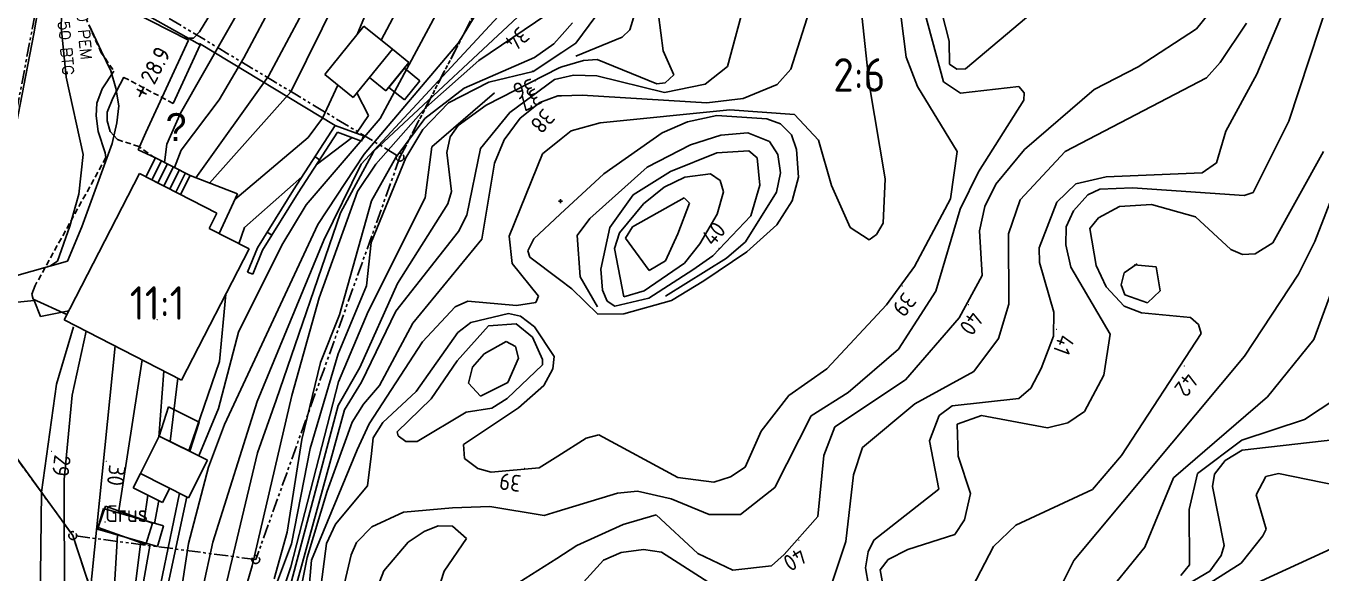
# Model space of a CAD drawing. Header units: metres. Extents: x 139929 to 143267, y 6401995 to 6404511.
# Drawn here: x 140602.6 to 140718.6, y 6402174.7 to 6402223.7 of the extents above; entities that cross this region are included whole.
import ezdxf
from ezdxf.enums import TextEntityAlignment as Align

# ---------------------------------------------------------------- set-up
doc = ezdxf.new("R2010")
doc.units = ezdxf.units.M
for name, pattern in [('DASHED', [0.75, 0.5, -0.25]), ('DGN Style 3', [2.464518, 1.76037, -0.704148]), ('PHANTOM', [2.5, 1.25, -0.25, 0.25, -0.25, 0.25, -0.25])]:
    doc.linetypes.add(name, pattern=pattern)
doc.layers.add('FAS_TRAKT_GRÄNS', color=96, linetype='Continuous', lineweight=35)
doc.layers.add('LM_GRÄNSPUNKT_TEXT_NY', color=94, linetype='Continuous', lineweight=25)
for name, color, linetype in [('M-BEF-BYGGNAD', 3, 'Continuous'), ('M-BEF-HÄCK', 7, 'Continuous'), ('M-BEF-MUR', 4, 'Continuous'), ('M-BEF-NIVÅ', 4, 'Continuous'), ('M-BEF-NIVÅKURVA-PRIMÄR-0.5M', 12, 'Continuous'), ('M-BEF-NIVÅKURVA-PRIMÄR-1.0M', 12, 'Continuous'), ('M-BEF-SPECIALOMRÅDE', 7, 'Continuous'), ('M-BEF-TELE-TEXT', 1, 'Continuous'), ('M-BEF-TRAPPA', 4, 'Continuous'), ('M-BEF-VA-TEXT', 1, 'Continuous'), ('M-BEF-VÄGKANT', 1, 'DASHED'), ('M-BEF-VÄGKANTSTÖD', 1, 'Continuous'), ('M-FASTIGHETSBETECKNING', 3, 'Continuous'), ('M-GR-FASTIGHETSGRÄNS', 3, 'PHANTOM'), ('M-GR-TRAKTGRÄNS', 7, 'PHANTOM'), ('M-KRYSS-1000', 1, 'Continuous')]:
    doc.layers.add(name, color=color, linetype=linetype)
doc.styles.add('ISO', font='iso.shx', dxfattribs={"height": 2.5})
doc.styles.add('ITALICC', font='italicc', dxfattribs={"oblique": 10})
doc.styles.add('ROMANS', font='romans')
doc.styles.add('Style-font35', font='font35.shx')

# ---------------------------------------------------------------- blocks, each defined once
blk = doc.blocks.new('osynlig cirkel')
blk.add_circle((0, 0), 0.005)
blk = doc.blocks.new('OSYNLIG')
blk.add_blockref('osynlig cirkel', (0, 0))
blk = doc.blocks.new('PRI_NIVÅ_HÖJDPUNKT_ISM')
at = {"color": 7}
for p, q in [((-0.25, 0), (0.25, 0)), ((0, 0.25), (0, -0.25))]:
    blk.add_line(p, q, dxfattribs=at)
blk = doc.blocks.new('LIGGARPUNKT')
blk.add_circle((0, 0), 0.35)
at = {"layer": 'LM_GRÄNSPUNKT_TEXT_NY', "style": 'ITALICC', "oblique": 10}
blk.add_attdef('PUNKTBETECKNING', (0.5, -0.35), '', height=0.7, dxfattribs=at)
blk = doc.blocks.new('SPWDEF')
at = {"color": 0, "linetype": 'Continuous'}
for p, q in [((-1, 0), (1, 0)), ((0, -1), (0, 1))]:
    blk.add_line(p, q, dxfattribs=at)
blk.add_circle((0, 0), 0.2)
blk = doc.blocks.new('PLUS')
for p, q in [((-0.18, 0), (0, 0)), ((0, 0), (0, 0.18)), ((0, -0.18), (0, 0)), ((0, 0), (0.18, 0))]:
    blk.add_line(p, q)
blk = doc.blocks.new('PRI_NIVÅ_HÖJDPKT')
at = {"color": 0, "linetype": 'Continuous', "lineweight": -3}
blk.add_circle((183, 184), 0.0005, dxfattribs=at)

msp = doc.modelspace()

# ---------------------------------------------------------------- linework, layer by layer
at = {"layer": 'FAS_TRAKT_GRÄNS', "color": 1, "linetype": 'Continuous', "lineweight": -3}
for p, q in [((140597.041, 6402191.517), (140606.794, 6402178.067)), ((140606.794, 6402178.067), (140613.658, 6402157.334))]:
    msp.add_line(p, q, dxfattribs=at)
at = {"layer": 'M-BEF-BYGGNAD'}
for p, q in [((140632.86, 6402223.711), (140629.356, 6402219.382)), ((140632.86, 6402223.711), (140629.356, 6402219.382)), ((140635.411, 6402221.647), (140632.86, 6402223.711)), ((140635.411, 6402221.647), (140632.86, 6402223.711)), ((140631.906, 6402217.318), (140635.411, 6402221.647)), ((140631.906, 6402217.318), (140635.411, 6402221.647)), ((140636.894, 6402220.446), (140635.411, 6402221.647)), ((140636.894, 6402220.446), (140635.411, 6402221.647)), ((140634.841, 6402217.912), (140636.894, 6402220.446)), ((140634.841, 6402217.912), (140636.894, 6402220.446)), ((140629.356, 6402219.382), (140631.906, 6402217.318)), ((140629.356, 6402219.382), (140631.906, 6402217.318)), ((140633.36, 6402219.113), (140634.841, 6402217.912)), ((140633.36, 6402219.113), (140634.841, 6402217.912)), ((140636.488, 6402219.946), (140635.092, 6402218.221)), ((140637.885, 6402218.815), (140636.488, 6402219.946)), ((140635.092, 6402218.221), (140636.488, 6402217.09)), ((140636.488, 6402217.09), (140637.885, 6402218.815)), ((140606.028, 6402197.395), (140612.774, 6402210.508)), ((140606.028, 6402197.395), (140612.774, 6402210.508)), ((140612.774, 6402210.508), (140619.702, 6402206.945)), ((140612.774, 6402210.508), (140619.702, 6402206.945)), ((140619.702, 6402206.945), (140619, 6402205.582)), ((140619.702, 6402206.945), (140619, 6402205.582)), ((140619, 6402205.582), (140622.579, 6402203.743)), ((140619, 6402205.582), (140622.579, 6402203.743)), ((140622.579, 6402203.743), (140616.535, 6402191.992)), ((140622.579, 6402203.743), (140616.535, 6402191.992)), ((140616.535, 6402191.992), (140606.028, 6402197.395)), ((140616.535, 6402191.992), (140606.028, 6402197.395)), ((140614.536, 6402186.981), (140615.369, 6402189.593)), ((140615.369, 6402189.593), (140618.095, 6402188.225)), ((140618.095, 6402188.225), (140617.262, 6402185.613)), ((140614.536, 6402186.981), (140612.847, 6402183.62)), ((140614.536, 6402186.981), (140612.847, 6402183.62)), ((140618.846, 6402184.818), (140614.536, 6402186.981)), ((140617.262, 6402185.613), (140614.536, 6402186.981)), ((140618.846, 6402184.818), (140614.536, 6402186.981)), ((140617.158, 6402181.457), (140618.846, 6402184.818)), ((140617.158, 6402181.457), (140618.846, 6402184.818)), ((140612.847, 6402183.62), (140612.211, 6402182.352)), ((140612.847, 6402183.62), (140612.211, 6402182.352)), ((140612.847, 6402183.62), (140617.158, 6402181.457)), ((140612.847, 6402183.62), (140617.158, 6402181.457)), ((140612.211, 6402182.352), (140614.838, 6402181.034)), ((140612.211, 6402182.352), (140614.838, 6402181.034)), ((140614.838, 6402181.034), (140615.474, 6402182.302)), ((140614.838, 6402181.034), (140615.474, 6402182.302)), ((140609.009, 6402178.64), (140609.538, 6402180.478)), ((140609.538, 6402180.478), (140614.915, 6402178.93)), ((140614.386, 6402177.093), (140609.009, 6402178.64)), ((140614.915, 6402178.93), (140614.386, 6402177.093))]:
    msp.add_line(p, q, dxfattribs=at)
at = {"layer": 'M-BEF-HÄCK', "lineweight": -3}
for p, q in [((140603.29, 6402223.001), (140604.491, 6402229.795)), ((140611.365, 6402225.837), (140618.198, 6402222.018)), ((140601.542, 6402213.921), (140603.29, 6402223.001)), ((140618.198, 6402222.018), (140615.787, 6402216.779))]:
    msp.add_line(p, q, dxfattribs=at)
at = {"layer": 'M-BEF-MUR', "lineweight": -3}
for p, q in [((140630.302, 6402214.801), (140618.141, 6402222.145)), ((140626.546, 6402209.048), (140630.302, 6402214.801)), ((140630.302, 6402214.801), (140632.828, 6402213.873)), ((140630.503, 6402214.195), (140626.968, 6402208.779)), ((140632.655, 6402213.404), (140630.503, 6402214.195)), ((140632.828, 6402213.873), (140632.655, 6402213.404)), ((140628.48, 6402212.012), (140628.899, 6402211.739)), ((140621.548, 6402208.688), (140617.318, 6402210.335)), ((140619.908, 6402205.116), (140621.548, 6402208.688)), ((140623.332, 6402203.855), (140626.546, 6402209.048)), ((140626.968, 6402208.779), (140623.779, 6402203.627)), ((140624.198, 6402205.255), (140624.624, 6402204.992)), ((140622.441, 6402201.677), (140623.332, 6402203.855)), ((140623.779, 6402203.627), (140622.904, 6402201.487)), ((140622.904, 6402201.487), (140622.441, 6402201.677))]:
    msp.add_line(p, q, dxfattribs=at)
at = {"layer": 'M-BEF-MUR'}
for p, q in [((140630.302, 6402214.801), (140618.141, 6402222.145)), ((140626.546, 6402209.048), (140630.302, 6402214.801)), ((140630.302, 6402214.801), (140632.828, 6402213.873)), ((140630.503, 6402214.195), (140626.968, 6402208.779)), ((140632.655, 6402213.404), (140630.503, 6402214.195)), ((140632.828, 6402213.873), (140632.655, 6402213.404)), ((140628.48, 6402212.012), (140628.899, 6402211.739)), ((140621.548, 6402208.688), (140617.318, 6402210.335)), ((140619.908, 6402205.116), (140621.548, 6402208.688)), ((140623.332, 6402203.855), (140626.546, 6402209.048)), ((140626.968, 6402208.779), (140623.779, 6402203.627)), ((140624.198, 6402205.255), (140624.624, 6402204.992)), ((140622.441, 6402201.677), (140623.332, 6402203.855)), ((140623.779, 6402203.627), (140622.904, 6402201.487)), ((140622.904, 6402201.487), (140622.441, 6402201.677))]:
    msp.add_line(p, q, dxfattribs=at)
at = {"layer": 'M-BEF-NIVÅKURVA-PRIMÄR-0.5M', "linetype": 'Continuous', "lineweight": -3}
for p, q in [((140640.794, 6402243.669, 31.5), (140632.257, 6402222.966, 31.5)), ((140676.157, 6402236.518, 38.5), (140678.109, 6402218.529, 38.5)), ((140680.59, 6402234.238, 39.5), (140684.778, 6402218.701, 39.5)), ((140722.208, 6402235.049, 41.5), (140715.707, 6402215.176, 41.5)), ((140605.928, 6402229.665, 28.5), (140605.764, 6402223.644, 28.5)), ((140642.27, 6402230.242, 32.5), (140634.318, 6402215.415, 32.5)), ((140622.731, 6402226.958, 29.5), (140616.446, 6402215.911, 29.5)), ((140628.009, 6402226.192, 30.5), (140624.332, 6402219.217, 30.5)), ((140657.462, 6402225.908, 36.5), (140656.665, 6402223.378, 36.5)), ((140667.061, 6402226.197, 37.5), (140665.419, 6402220.097, 37.5)), ((140646.062, 6402225.814, 33.5), (140632.625, 6402211.335, 33.5)), ((140649.244, 6402224.756, 34.5), (140643.145, 6402220.611, 34.5)), ((140605.764, 6402223.644, 28.5), (140606.213, 6402219.131, 28.5)), ((140651.556, 6402223.996, 35.5), (140650.618, 6402222.947, 35.5)), ((140711.909, 6402223.956, 40.5), (140709.535, 6402220.46, 40.5)), ((140650.618, 6402222.947, 35.5), (140649.866, 6402222.105, 35.5)), ((140655.978, 6402222.716, 36.5), (140651.834, 6402221.01, 36.5)), ((140656.665, 6402223.378, 36.5), (140655.978, 6402222.716, 36.5)), ((140649.866, 6402222.105, 35.5), (140648.148, 6402220.883, 35.5)), ((140643.145, 6402220.611, 34.5), (140638.403, 6402216.421, 34.5)), ((140648.148, 6402220.883, 35.5), (140641.828, 6402218.16, 35.5)), ((140709.535, 6402220.46, 40.5), (140708.333, 6402219.063, 40.5)), ((140606.213, 6402219.131, 28.5), (140607.725, 6402212.215, 28.5)), ((140624.332, 6402219.217, 30.5), (140617.823, 6402210.128, 30.5)), ((140650.578, 6402219.059, 37.5), (140649.946, 6402218.91, 37.5)), ((140651.635, 6402219.307, 37.5), (140650.578, 6402219.059, 37.5)), ((140653.716, 6402219.245, 37.5), (140651.635, 6402219.307, 37.5)), ((140659.786, 6402217.762, 37.5), (140653.716, 6402219.245, 37.5)), ((140665.419, 6402220.097, 37.5), (140663.438, 6402218.491, 37.5)), ((140708.333, 6402219.063, 40.5), (140695.672, 6402212.463, 40.5)), ((140630.537, 6402218.426, 31.5), (140629.149, 6402215.465, 31.5)), ((140641.828, 6402218.16, 35.5), (140638.331, 6402215.424, 35.5)), ((140649.946, 6402218.91, 37.5), (140645.938, 6402215.976, 37.5)), ((140663.438, 6402218.491, 37.5), (140659.786, 6402217.762, 37.5)), ((140678.109, 6402218.529, 38.5), (140679.531, 6402210.015, 38.5)), ((140684.778, 6402218.701, 39.5), (140686.279, 6402217.704, 39.5)), ((140686.279, 6402217.704, 39.5), (140691.506, 6402218.301, 39.5)), ((140691.506, 6402218.301, 39.5), (140691.985, 6402217.744, 39.5)), ((140644.555, 6402217.738, 36.5), (140638.931, 6402212.892, 36.5)), ((140691.966, 6402217.078, 39.5), (140687.905, 6402210.661, 39.5)), ((140691.985, 6402217.744, 39.5), (140691.966, 6402217.078, 39.5)), ((140616.446, 6402215.911, 29.5), (140615.216, 6402213.119, 29.5)), ((140638.403, 6402216.421, 34.5), (140633.923, 6402211.329, 34.5)), ((140645.938, 6402215.976, 37.5), (140643.319, 6402212.747, 37.5)), ((140665.644, 6402216.201, 38.5), (140654.015, 6402215.045, 38.5)), ((140671.437, 6402215.79, 38.5), (140665.644, 6402216.201, 38.5)), ((140673.567, 6402213.479, 38.5), (140671.437, 6402215.79, 38.5)), ((140634.318, 6402215.415, 32.5), (140627.684, 6402207.708, 32.5)), ((140629.149, 6402215.465, 31.5), (140627.865, 6402213.713, 31.5)), ((140638.331, 6402215.424, 35.5), (140635.721, 6402211.935, 35.5)), ((140651.421, 6402214.329, 38.5), (140650.522, 6402213.604, 38.5)), ((140654.015, 6402215.045, 38.5), (140651.421, 6402214.329, 38.5)), ((140715.707, 6402215.176, 41.5), (140712.505, 6402208.81, 41.5)), ((140627.865, 6402213.713, 31.5), (140621.317, 6402208.186, 31.5)), ((140650.522, 6402213.604, 38.5), (140648.859, 6402212.263, 38.5)), ((140664.831, 6402213.938, 39.5), (140662.119, 6402213.081, 39.5)), ((140667.238, 6402214.148, 39.5), (140664.831, 6402213.938, 39.5)), ((140669.193, 6402213.355, 39.5), (140667.238, 6402214.148, 39.5)), ((140669.937, 6402212.2, 39.5), (140669.193, 6402213.355, 39.5)), ((140674.748, 6402209.414, 38.5), (140673.567, 6402213.479, 38.5)), ((140607.725, 6402212.215, 28.5), (140607.348, 6402208.657, 28.5)), ((140615.216, 6402213.119, 29.5), (140615.004, 6402211.501, 29.5)), ((140638.931, 6402212.892, 36.5), (140638.361, 6402208.314, 36.5)), ((140643.319, 6402212.747, 37.5), (140642.082, 6402206.772, 37.5)), ((140648.859, 6402212.263, 38.5), (140645.872, 6402204.889, 38.5)), ((140662.119, 6402213.081, 39.5), (140658.217, 6402211.071, 39.5)), ((140670.164, 6402210.565, 39.5), (140669.937, 6402212.2, 39.5)), ((140695.672, 6402212.463, 40.5), (140691.646, 6402208.149, 40.5)), ((140720.971, 6402212.033, 42.5), (140718.007, 6402204.396, 42.5)), ((140632.625, 6402211.335, 33.5), (140629.26, 6402204.536, 33.5)), ((140633.923, 6402211.329, 34.5), (140632.283, 6402208.885, 34.5)), ((140635.721, 6402211.935, 35.5), (140633.549, 6402208.052, 35.5)), ((140658.217, 6402211.071, 39.5), (140653.1, 6402206.485, 39.5)), ((140661.596, 6402210.174, 40.5), (140659.765, 6402209.288, 40.5)), ((140663.9, 6402210.479, 40.5), (140661.596, 6402210.174, 40.5)), ((140664.775, 6402209.878, 40.5), (140663.9, 6402210.479, 40.5)), ((140665.066, 6402208.858, 40.5), (140664.775, 6402209.878, 40.5)), ((140669.812, 6402208.816, 39.5), (140670.164, 6402210.565, 39.5)), ((140679.531, 6402210.015, 38.5), (140679.35, 6402206.061, 38.5)), ((140687.905, 6402210.661, 39.5), (140686.257, 6402207.307, 39.5)), ((140607.348, 6402208.657, 28.5), (140606.54, 6402205.787, 28.5)), ((140632.283, 6402208.885, 34.5), (140628.867, 6402199.372, 34.5)), ((140659.765, 6402209.288, 40.5), (140657.899, 6402207.77, 40.5)), ((140664.511, 6402206.855, 40.5), (140665.066, 6402208.858, 40.5)), ((140667.041, 6402204.394, 39.5), (140669.812, 6402208.816, 39.5)), ((140676.419, 6402205.667, 38.5), (140674.748, 6402209.414, 38.5)), ((140697.686, 6402208.598, 41.5), (140696.408, 6402207.152, 41.5)), ((140698.77, 6402209.1, 41.5), (140697.686, 6402208.598, 41.5)), ((140701.697, 6402209.222, 41.5), (140698.77, 6402209.1, 41.5)), ((140711.679, 6402208.528, 41.5), (140701.697, 6402209.222, 41.5)), ((140712.505, 6402208.81, 41.5), (140711.679, 6402208.528, 41.5)), ((140627.684, 6402207.708, 32.5), (140625.517, 6402204.085, 32.5)), ((140633.549, 6402208.052, 35.5), (140630.689, 6402197.83, 35.5)), ((140638.361, 6402208.314, 36.5), (140633.242, 6402198.141, 36.5)), ((140657.899, 6402207.77, 40.5), (140655.748, 6402205.201, 40.5)), ((140691.646, 6402208.149, 40.5), (140690.591, 6402205.11, 40.5)), ((140642.082, 6402206.772, 37.5), (140641.323, 6402205.301, 37.5)), ((140653.1, 6402206.485, 39.5), (140651.958, 6402204.935, 39.5)), ((140662.933, 6402204.191, 40.5), (140664.511, 6402206.855, 40.5)), ((140686.257, 6402207.307, 39.5), (140684.094, 6402199.961, 39.5)), ((140696.408, 6402207.152, 41.5), (140695.764, 6402205.728, 41.5)), ((140606.54, 6402205.787, 28.5), (140605.412, 6402202.65, 28.5)), ((140641.323, 6402205.301, 37.5), (140635.72, 6402198.177, 37.5)), ((140655.748, 6402205.201, 40.5), (140655.308, 6402203.785, 40.5)), ((140678.112, 6402204.572, 38.5), (140676.419, 6402205.667, 38.5)), ((140679.35, 6402206.061, 38.5), (140678.759, 6402205.024, 38.5)), ((140690.591, 6402205.11, 40.5), (140690.619, 6402198.783, 40.5)), ((140695.764, 6402205.728, 41.5), (140695.724, 6402204.108, 41.5)), ((140625.517, 6402204.085, 32.5), (140621.647, 6402196.289, 32.5)), ((140629.26, 6402204.536, 33.5), (140623.304, 6402190.076, 33.5)), ((140645.872, 6402204.889, 38.5), (140646.136, 6402202.453, 38.5)), ((140651.958, 6402204.935, 39.5), (140652.238, 6402201.232, 39.5)), ((140661.586, 6402202.458, 40.5), (140662.933, 6402204.191, 40.5)), ((140665.322, 6402202.907, 39.5), (140667.041, 6402204.394, 39.5)), ((140678.759, 6402205.024, 38.5), (140678.112, 6402204.572, 38.5)), ((140695.724, 6402204.108, 41.5), (140696.176, 6402202.107, 41.5)), ((140718.007, 6402204.396, 42.5), (140716.545, 6402201.488, 42.5)), ((140655.308, 6402203.785, 40.5), (140656.141, 6402199.453, 40.5)), ((140659.865, 6402199.506, 39.5), (140665.322, 6402202.907, 39.5)), ((140605.412, 6402202.65, 28.5), (140604.745, 6402202.207, 28.5)), ((140646.136, 6402202.453, 38.5), (140648.49, 6402199.525, 38.5)), ((140657.958, 6402199.989, 40.5), (140661.586, 6402202.458, 40.5)), ((140696.176, 6402202.107, 41.5), (140699.698, 6402196.095, 41.5)), ((140700.95, 6402201.591, 42.5), (140700.666, 6402200.536, 42.5)), ((140702.099, 6402202.404, 42.5), (140700.95, 6402201.591, 42.5)), ((140703.82, 6402202.127, 42.5), (140701.845, 6402202.329, 42.5)), ((140704.169, 6402199.979, 42.5), (140703.82, 6402202.127, 42.5)), ((140652.238, 6402201.232, 39.5), (140653.793, 6402198.558, 39.5)), ((140700.666, 6402200.536, 42.5), (140701.016, 6402199.645, 42.5)), ((140716.545, 6402201.488, 42.5), (140711.737, 6402194.135, 42.5)), ((140628.867, 6402199.372, 34.5), (140626.395, 6402190.601, 34.5)), ((140648.49, 6402199.525, 38.5), (140648.269, 6402198.959, 38.5)), ((140656.141, 6402199.453, 40.5), (140657.958, 6402199.989, 40.5)), ((140684.094, 6402199.961, 39.5), (140680.747, 6402194.77, 39.5)), ((140701.016, 6402199.645, 42.5), (140703.049, 6402198.914, 42.5)), ((140703.049, 6402198.914, 42.5), (140704.169, 6402199.979, 42.5)), ((140633.242, 6402198.141, 36.5), (140630.593, 6402191.846, 36.5)), ((140635.72, 6402198.177, 37.5), (140632.656, 6402191.801, 37.5)), ((140641.025, 6402198.548, 38.5), (140638.12, 6402195.42, 38.5)), ((140642.173, 6402199.051, 38.5), (140641.025, 6402198.548, 38.5)), ((140646.533, 6402198.676, 38.5), (140642.173, 6402199.051, 38.5)), ((140648.269, 6402198.959, 38.5), (140646.533, 6402198.676, 38.5)), ((140690.619, 6402198.783, 40.5), (140689.696, 6402195.729, 40.5)), ((140630.689, 6402197.83, 35.5), (140628.986, 6402193.56, 35.5)), ((140646.5, 6402197.044, 39.5), (140644.035, 6402196.852, 39.5)), ((140647.952, 6402195.853, 39.5), (140646.5, 6402197.044, 39.5)), ((140607.987, 6402196.388, 29.5), (140606.737, 6402190.633, 29.5)), ((140621.647, 6402196.289, 32.5), (140619.829, 6402189.453, 32.5)), ((140644.035, 6402196.852, 39.5), (140641.203, 6402193.723, 39.5)), ((140648.854, 6402193.836, 39.5), (140647.952, 6402195.853, 39.5)), ((140699.698, 6402196.095, 41.5), (140699.138, 6402192.448, 41.5)), ((140638.12, 6402195.42, 38.5), (140633.325, 6402188.077, 38.5)), ((140680.747, 6402194.77, 39.5), (140676.22, 6402190.877, 39.5)), ((140689.696, 6402195.729, 40.5), (140687.497, 6402192.777, 40.5)), ((140613.005, 6402193.807, 30.5), (140610.885, 6402180.09, 30.5)), ((140628.986, 6402193.56, 35.5), (140627.304, 6402186.686, 35.5)), ((140641.203, 6402193.723, 39.5), (140638.89, 6402190.321, 39.5)), ((140648.852, 6402193.347, 39.5), (140648.854, 6402193.836, 39.5)), ((140711.737, 6402194.135, 42.5), (140696.427, 6402175.831, 42.5)), ((140645.679, 6402190.353, 39.5), (140648.852, 6402193.347, 39.5)), ((140687.497, 6402192.777, 40.5), (140682.215, 6402189.877, 40.5)), ((140699.138, 6402192.448, 41.5), (140697.38, 6402189.188, 41.5)), ((140616.195, 6402192.166, 31.5), (140615.515, 6402186.49, 31.5)), ((140630.593, 6402191.846, 36.5), (140626.323, 6402175.255, 36.5)), ((140632.656, 6402191.801, 37.5), (140631.12, 6402189.33, 37.5)), ((140606.737, 6402190.633, 29.5), (140606.024, 6402183.101, 29.5)), ((140623.304, 6402190.076, 33.5), (140619.348, 6402177.487, 33.5)), ((140626.395, 6402190.601, 34.5), (140622.85, 6402175.361, 34.5)), ((140638.89, 6402190.321, 39.5), (140635.836, 6402187.367, 39.5)), ((140644.317, 6402189.481, 39.5), (140645.679, 6402190.353, 39.5)), ((140676.22, 6402190.877, 39.5), (140672.928, 6402188.8, 39.5)), ((140719.911, 6402190.33, 43.5), (140717.089, 6402188.45, 43.5)), ((140619.829, 6402189.453, 32.5), (140618.069, 6402185.208, 32.5)), ((140631.12, 6402189.33, 37.5), (140624.905, 6402166.658, 37.5)), ((140637.644, 6402186.486, 39.5), (140642.015, 6402189.118, 39.5)), ((140642.015, 6402189.118, 39.5), (140644.317, 6402189.481, 39.5)), ((140672.928, 6402188.8, 39.5), (140669.662, 6402182.366, 39.5)), ((140682.215, 6402189.877, 40.5), (140677.525, 6402185.967, 40.5)), ((140688.185, 6402188.826, 41.5), (140685.983, 6402188.056, 41.5)), ((140694.068, 6402187.721, 41.5), (140688.185, 6402188.826, 41.5)), ((140697.38, 6402189.188, 41.5), (140695.898, 6402188.169, 41.5)), ((140633.325, 6402188.077, 38.5), (140632.258, 6402185.755, 38.5)), ((140685.983, 6402188.056, 41.5), (140686.092, 6402185.181, 41.5)), ((140695.898, 6402188.169, 41.5), (140694.068, 6402187.721, 41.5)), ((140717.089, 6402188.45, 43.5), (140711.48, 6402186.624, 43.5)), ((140627.304, 6402186.686, 35.5), (140625.984, 6402178.38, 35.5)), ((140635.836, 6402187.367, 39.5), (140635.93, 6402186.999, 39.5)), ((140635.93, 6402186.999, 39.5), (140636.604, 6402186.495, 39.5)), ((140636.604, 6402186.495, 39.5), (140637.644, 6402186.486, 39.5)), ((140711.48, 6402186.624, 43.5), (140707.517, 6402183.634, 43.5)), ((140632.258, 6402185.755, 38.5), (140628.182, 6402175.847, 38.5)), ((140677.525, 6402185.967, 40.5), (140676.713, 6402183.505, 40.5)), ((140686.092, 6402185.181, 41.5), (140687.197, 6402181.83, 41.5)), ((140606.024, 6402183.101, 29.5), (140606.065, 6402162.851, 29.5)), ((140676.713, 6402183.505, 40.5), (140676.029, 6402177.538, 40.5)), ((140707.517, 6402183.634, 43.5), (140706.761, 6402180.407, 43.5)), ((140713.629, 6402183.358, 44.5), (140712.772, 6402181.703, 44.5)), ((140714.763, 6402183.629, 44.5), (140713.629, 6402183.358, 44.5)), ((140720.036, 6402182.549, 44.5), (140714.763, 6402183.629, 44.5)), ((140655.571, 6402181.86, 39.5), (140650.179, 6402180.23, 39.5)), ((140657.37, 6402182.055, 39.5), (140655.571, 6402181.86, 39.5)), ((140660.393, 6402181.369, 39.5), (140657.37, 6402182.055, 39.5)), ((140669.662, 6402182.366, 39.5), (140666.598, 6402179.959, 39.5)), ((140614.502, 6402181.203, 31.5), (140614.121, 6402179.158, 31.5)), ((140616.992, 6402181.54, 32.5), (140614.37, 6402169.321, 32.5)), ((140663.773, 6402179.944, 39.5), (140660.393, 6402181.369, 39.5)), ((140687.197, 6402181.83, 41.5), (140686.649, 6402179.469, 41.5)), ((140712.772, 6402181.703, 44.5), (140713.655, 6402178.628, 44.5)), ((140636.405, 6402180.166, 39.5), (140633.558, 6402178.858, 39.5)), ((140640.811, 6402180.541, 39.5), (140636.405, 6402180.166, 39.5)), ((140644.153, 6402180.667, 39.5), (140640.811, 6402180.541, 39.5)), ((140649.008, 6402179.876, 39.5), (140644.153, 6402180.667, 39.5)), ((140650.179, 6402180.23, 39.5), (140649.008, 6402179.876, 39.5)), ((140666.598, 6402179.959, 39.5), (140663.773, 6402179.944, 39.5)), ((140706.761, 6402180.407, 43.5), (140706.794, 6402175.455, 43.5)), ((140625.984, 6402178.38, 35.5), (140624.827, 6402174.18, 35.5)), ((140633.558, 6402178.858, 39.5), (140632.188, 6402177.457, 39.5)), ((140686.649, 6402179.469, 41.5), (140685.773, 6402178.15, 41.5)), ((140713.655, 6402178.628, 44.5), (140713.368, 6402178.038, 44.5)), ((140610.811, 6402178.122, 30.5), (140609.788, 6402161.579, 30.5)), ((140613.722, 6402177.284, 31.5), (140612.003, 6402167.534, 31.5)), ((140619.348, 6402177.487, 33.5), (140618.401, 6402173.233, 33.5)), ((140632.188, 6402177.457, 39.5), (140631.717, 6402176.325, 39.5)), ((140676.029, 6402177.538, 40.5), (140674.543, 6402173.061, 40.5)), ((140685.773, 6402178.15, 41.5), (140681.572, 6402176.83, 41.5)), ((140720.988, 6402177.561, 45.5), (140709.919, 6402172.484, 45.5)), ((140713.368, 6402178.038, 44.5), (140711.412, 6402175.604, 44.5)), ((140631.717, 6402176.325, 39.5), (140631.009, 6402173.285, 39.5)), ((140655.914, 6402176.562, 40.5), (140654.332, 6402175.849, 40.5)), ((140657.901, 6402176.824, 40.5), (140655.914, 6402176.562, 40.5)), ((140659.502, 6402176.592, 40.5), (140657.901, 6402176.824, 40.5)), ((140665.989, 6402172.442, 40.5), (140659.502, 6402176.592, 40.5)), ((140681.572, 6402176.83, 41.5), (140679.816, 6402175.918, 41.5)), ((140622.85, 6402175.361, 34.5), (140619.015, 6402162.222, 34.5)), ((140626.323, 6402175.255, 36.5), (140623.455, 6402166.779, 36.5)), ((140628.182, 6402175.847, 38.5), (140627.808, 6402171.72, 38.5)), ((140654.332, 6402175.849, 40.5), (140651.936, 6402173.227, 40.5)), ((140679.816, 6402175.918, 41.5), (140679.108, 6402174.982, 41.5)), ((140679.108, 6402174.982, 41.5), (140679.478, 6402172.878, 41.5)), ((140696.427, 6402175.831, 42.5), (140691.377, 6402165.669, 42.5)), ((140711.412, 6402175.604, 44.5), (140703.178, 6402170.361, 44.5)), ((140706.794, 6402175.455, 43.5), (140706.007, 6402174.492, 43.5))]:
    msp.add_line(p, q, dxfattribs=at)
at = {"layer": 'M-BEF-NIVÅKURVA-PRIMÄR-1.0M', "linetype": 'Continuous', "lineweight": -3}
for p, q in [((140641.897, 6402236.65, 32), (140634.411, 6402222.456, 32)), ((140628.966, 6402233.862, 30), (140622.11, 6402220.869, 30)), ((140718.775, 6402233.503, 41), (140712.836, 6402219.414, 41)), ((140682.777, 6402232.21, 40), (140685.278, 6402222.364, 40)), ((140632.42, 6402230.205, 31), (140626.308, 6402217.808, 31)), ((140656.952, 6402229.08, 36), (140651.837, 6402222.171, 36)), ((140680.62, 6402227.305, 39), (140681.414, 6402220.921, 39)), ((140620.126, 6402226.476, 29), (140618.148, 6402223.18, 29)), ((140648.421, 6402226.216, 34), (140633.748, 6402212.515, 34)), ((140673.197, 6402226.466, 38), (140671.09, 6402219.86, 38)), ((140643.1, 6402225.102, 33), (140641.347, 6402222.197, 33)), ((140686.742, 6402219.879, 40), (140692.757, 6402224.946, 40)), ((140709.079, 6402225.48, 40), (140707.436, 6402223.475, 40)), ((140659.255, 6402224.721, 37), (140659.666, 6402221.492, 37)), ((140617.599, 6402222.615, 29), (140616.8, 6402222.64, 29)), ((140618.148, 6402223.18, 29), (140617.599, 6402222.615, 29)), ((140707.436, 6402223.475, 40), (140702.213, 6402220.068, 40)), ((140641.347, 6402222.197, 33), (140632.892, 6402212.237, 33)), ((140650.602, 6402221.349, 36), (140648.034, 6402219.642, 36)), ((140651.837, 6402222.171, 36), (140650.602, 6402221.349, 36)), ((140659.666, 6402221.492, 37), (140660.619, 6402219.344, 37)), ((140685.278, 6402222.364, 40), (140685.318, 6402220.3, 40)), ((140622.11, 6402220.869, 30), (140619.902, 6402217.109, 30)), ((140652.525, 6402220.638, 37), (140650.588, 6402220.055, 37)), ((140653.745, 6402220.711, 37), (140652.525, 6402220.638, 37)), ((140659.091, 6402218.527, 37), (140653.745, 6402220.711, 37)), ((140681.414, 6402220.921, 39), (140682.449, 6402218.302, 39)), ((140685.318, 6402220.3, 40), (140685.953, 6402219.848, 40)), ((140650.345, 6402219.982, 37), (140643.806, 6402216.625, 37)), ((140648.034, 6402219.642, 36), (140644.05, 6402218.675, 36)), ((140650.588, 6402220.055, 37), (140650.345, 6402219.982, 37)), ((140660.619, 6402219.344, 37), (140659.846, 6402218.618, 37)), ((140671.09, 6402219.86, 38), (140669.878, 6402218.476, 38)), ((140685.953, 6402219.848, 40), (140686.742, 6402219.879, 40)), ((140702.213, 6402220.068, 40), (140698.261, 6402218.025, 40)), ((140712.836, 6402219.414, 41), (140710.059, 6402214.305, 41)), ((140626.308, 6402217.808, 31), (140619.05, 6402209.627, 31)), ((140644.05, 6402218.675, 36), (140640.425, 6402216.828, 36)), ((140659.846, 6402218.618, 37), (140659.091, 6402218.527, 37)), ((140669.878, 6402218.476, 38), (140666.836, 6402217.223, 38)), ((140682.449, 6402218.302, 39), (140685.979, 6402212.466, 39)), ((140698.261, 6402218.025, 40), (140692.022, 6402212.667, 40)), ((140619.902, 6402217.109, 30), (140616.501, 6402212.6, 30)), ((140632.237, 6402217.726, 32), (140633.26, 6402215.705, 32)), ((140640.425, 6402216.828, 36), (140638.144, 6402214.45, 36)), ((140648.624, 6402216.858, 38), (140646.864, 6402215.47, 38)), ((140650.225, 6402217.464, 38), (140648.624, 6402216.858, 38)), ((140650.562, 6402217.474, 38), (140650.225, 6402217.464, 38)), ((140652.408, 6402217.529, 38), (140650.562, 6402217.474, 38)), ((140663.584, 6402216.82, 38), (140652.408, 6402217.529, 38)), ((140666.836, 6402217.223, 38), (140663.584, 6402216.82, 38)), ((140633.26, 6402215.705, 32), (140632.207, 6402214.102, 32)), ((140643.806, 6402216.625, 37), (140641.318, 6402214.81, 37)), ((140646.864, 6402215.47, 38), (140645.409, 6402213.507, 38)), ((140664.482, 6402215.71, 39), (140661.829, 6402215.142, 39)), ((140668.938, 6402215.4, 39), (140664.482, 6402215.71, 39)), ((140638.144, 6402214.45, 36), (140636.604, 6402211.892, 36)), ((140641.318, 6402214.81, 37), (140640.59, 6402213.782, 37)), ((140661.829, 6402215.142, 39), (140659.568, 6402214.135, 39)), ((140670.182, 6402214.965, 39), (140668.938, 6402215.4, 39)), ((140671.146, 6402213.966, 39), (140670.182, 6402214.965, 39)), ((140631.797, 6402213.719, 32), (140628.596, 6402211.273, 32)), ((140640.59, 6402213.782, 37), (140640.275, 6402212.397, 37)), ((140645.409, 6402213.507, 38), (140644.549, 6402211.432, 38)), ((140659.568, 6402214.135, 39), (140654.364, 6402210.483, 39)), ((140671.603, 6402212.659, 39), (140671.146, 6402213.966, 39)), ((140710.059, 6402214.305, 41), (140709.212, 6402211.463, 41)), ((140616.501, 6402212.6, 30), (140615.892, 6402211.053, 30)), ((140632.892, 6402212.237, 33), (140628.724, 6402205.919, 33)), ((140633.748, 6402212.515, 34), (140630.758, 6402206.993, 34)), ((140640.275, 6402212.397, 37), (140640.72, 6402208.878, 37)), ((140664.475, 6402212.344, 40), (140660.319, 6402210.693, 40)), ((140667.321, 6402212.522, 40), (140664.475, 6402212.344, 40)), ((140668.082, 6402211.909, 40), (140667.321, 6402212.522, 40)), ((140671.773, 6402210.172, 39), (140671.603, 6402212.659, 39)), ((140685.979, 6402212.466, 39), (140685.387, 6402208.234, 39)), ((140692.022, 6402212.667, 40), (140689.459, 6402209.55, 40)), ((140718.805, 6402212.488, 42), (140714.25, 6402204.304, 42)), ((140636.604, 6402211.892, 36), (140633.519, 6402204.318, 36)), ((140644.549, 6402211.432, 38), (140643.413, 6402204.61, 38)), ((140668.308, 6402209.444, 40), (140668.082, 6402211.909, 40)), ((140709.212, 6402211.463, 41), (140707.929, 6402210.552, 41)), ((140627.3, 6402210.203, 32), (140622.159, 6402205.668, 32)), ((140654.364, 6402210.483, 39), (140650.453, 6402206.846, 39)), ((140660.319, 6402210.693, 40), (140656.981, 6402208.602, 40)), ((140671.229, 6402208.049, 39), (140671.773, 6402210.172, 39)), ((140699.32, 6402210.196, 41), (140696.605, 6402209.58, 41)), ((140707.929, 6402210.552, 41), (140699.32, 6402210.196, 41)), ((140640.72, 6402208.878, 37), (140640.377, 6402207.799, 37)), ((140656.981, 6402208.602, 40), (140654.889, 6402205.669, 40)), ((140667.511, 6402206.711, 40), (140668.308, 6402209.444, 40)), ((140689.459, 6402209.55, 40), (140688.48, 6402207.547, 40)), ((140696.605, 6402209.58, 41), (140694.926, 6402207.927, 41)), ((140640.377, 6402207.799, 37), (140635.867, 6402200.642, 37)), ((140661.553, 6402208.309, 41), (140656.904, 6402205.738, 41)), ((140660.982, 6402205.099, 41), (140662.017, 6402207.859, 41)), ((140662.017, 6402207.859, 41), (140661.553, 6402208.309, 41)), ((140669.835, 6402205.91, 39), (140671.229, 6402208.049, 39)), ((140685.387, 6402208.234, 39), (140682.182, 6402202.181, 39)), ((140688.48, 6402207.547, 40), (140687.985, 6402205.362, 40)), ((140694.926, 6402207.927, 41), (140693.334, 6402203.829, 41)), ((140700.514, 6402207.56, 42), (140698.652, 6402206.53, 42)), ((140703.394, 6402207.73, 42), (140700.514, 6402207.56, 42)), ((140707.344, 6402206.628, 42), (140703.394, 6402207.73, 42)), ((140630.758, 6402206.993, 34), (140624.998, 6402190.183, 34)), ((140650.453, 6402206.846, 39), (140648.076, 6402204.636, 39)), ((140664.116, 6402203.135, 40), (140667.511, 6402206.711, 40)), ((140698.652, 6402206.53, 42), (140697.874, 6402205.577, 42)), ((140710.506, 6402203.682, 42), (140707.344, 6402206.628, 42)), ((140628.724, 6402205.919, 33), (140620.378, 6402188.017, 33)), ((140622.159, 6402205.668, 32), (140621.664, 6402204.213, 32)), ((140654.889, 6402205.669, 40), (140654.084, 6402201.935, 40)), ((140656.904, 6402205.738, 41), (140656.29, 6402204.715, 41)), ((140659.885, 6402202.677, 41), (140660.982, 6402205.099, 41)), ((140667.147, 6402203.495, 39), (140669.835, 6402205.91, 39)), ((140687.985, 6402205.362, 40), (140688.222, 6402201.352, 40)), ((140697.874, 6402205.577, 42), (140698.428, 6402202.265, 42)), ((140633.519, 6402204.318, 36), (140633.097, 6402200.429, 36)), ((140643.413, 6402204.61, 38), (140637.256, 6402197.086, 38)), ((140648.076, 6402204.636, 39), (140647.539, 6402203.589, 39)), ((140656.29, 6402204.715, 41), (140658.406, 6402201.803, 41)), ((140714.25, 6402204.304, 42), (140712.665, 6402203.32, 42)), ((140647.539, 6402203.589, 39), (140647.732, 6402203.006, 39)), ((140647.732, 6402203.006, 39), (140650.393, 6402201.008, 39)), ((140662.308, 6402201.866, 40), (140664.116, 6402203.135, 40)), ((140663.3, 6402200.886, 39), (140667.147, 6402203.495, 39)), ((140693.334, 6402203.829, 41), (140693.356, 6402202.533, 41)), ((140711.54, 6402203.234, 42), (140710.506, 6402203.682, 42)), ((140712.665, 6402203.32, 42), (140711.54, 6402203.234, 42)), ((140720.594, 6402202.867, 43), (140717.928, 6402195.644, 43)), ((140654.084, 6402201.935, 40), (140654.236, 6402200.06, 40)), ((140658.379, 6402199.321, 40), (140662.308, 6402201.866, 40)), ((140658.406, 6402201.803, 41), (140659.885, 6402202.677, 41)), ((140682.182, 6402202.181, 39), (140679.672, 6402198.747, 39)), ((140693.356, 6402202.533, 41), (140694.657, 6402198.088, 41)), ((140698.428, 6402202.265, 42), (140699.324, 6402200.344, 42)), ((140633.097, 6402200.429, 36), (140630.564, 6402194.334, 36)), ((140635.867, 6402200.642, 37), (140632.487, 6402193.137, 37)), ((140650.393, 6402201.008, 39), (140651.491, 6402200.183, 39)), ((140660.414, 6402199.132, 39), (140663.3, 6402200.886, 39)), ((140688.222, 6402201.352, 40), (140686.171, 6402197.583, 40)), ((140620.501, 6402199.704, 32), (140619.941, 6402193.648, 32)), ((140651.491, 6402200.183, 39), (140653.802, 6402197.898, 39)), ((140654.236, 6402200.06, 40), (140654.636, 6402199.054, 40)), ((140655.324, 6402198.62, 40), (140658.379, 6402199.321, 40)), ((140699.324, 6402200.344, 42), (140700.958, 6402198.623, 42)), ((140654.636, 6402199.054, 40), (140655.324, 6402198.62, 40)), ((140656.138, 6402197.933, 39), (140660.414, 6402199.132, 39)), ((140679.672, 6402198.747, 39), (140674.322, 6402193.004, 39)), ((140694.657, 6402198.088, 41), (140694.625, 6402195.944, 41)), ((140700.958, 6402198.623, 42), (140702.485, 6402198.017, 42)), ((140637.256, 6402197.086, 38), (140634.264, 6402191.508, 38)), ((140642.449, 6402197.139, 39), (140641.267, 6402196.271, 39)), ((140645.821, 6402197.971, 39), (140642.449, 6402197.139, 39)), ((140646.887, 6402197.707, 39), (140645.821, 6402197.971, 39)), ((140648.151, 6402196.762, 39), (140646.887, 6402197.707, 39)), ((140653.802, 6402197.898, 39), (140656.138, 6402197.933, 39)), ((140686.171, 6402197.583, 40), (140681.364, 6402192.017, 40)), ((140702.485, 6402198.017, 42), (140706.902, 6402197.6, 42)), ((140706.902, 6402197.6, 42), (140707.618, 6402196.981, 42)), ((140707.618, 6402196.981, 42), (140707.846, 6402196.183, 42)), ((140606.863, 6402196.774, 29), (140605.33, 6402191.637, 29)), ((140641.267, 6402196.271, 39), (140637.556, 6402190.961, 39)), ((140649.907, 6402194.12, 39), (140648.151, 6402196.762, 39)), ((140694.625, 6402195.944, 41), (140693.515, 6402193.035, 41)), ((140707.846, 6402196.183, 42), (140700.715, 6402185.243, 42)), ((140610.581, 6402195.053, 30), (140607.922, 6402168.696, 30)), ((140645.598, 6402195.449, 40), (140643.63, 6402194.346, 40)), ((140646.44, 6402195.011, 40), (140645.598, 6402195.449, 40)), ((140646.705, 6402193.953, 40), (140646.44, 6402195.011, 40)), ((140717.928, 6402195.644, 43), (140713.783, 6402190.499, 43)), ((140619.941, 6402193.648, 32), (140617.171, 6402185.658, 32)), ((140630.564, 6402194.334, 36), (140628.044, 6402185.858, 36)), ((140643.63, 6402194.346, 40), (140642.585, 6402193.151, 40)), ((140645.758, 6402191.767, 40), (140646.705, 6402193.953, 40)), ((140649.789, 6402193.009, 39), (140649.907, 6402194.12, 39)), ((140614.955, 6402192.804, 31), (140614.49, 6402186.891, 31)), ((140632.487, 6402193.137, 37), (140630.556, 6402189.717, 37)), ((140642.585, 6402193.151, 40), (140642.239, 6402191.709, 40)), ((140648.987, 6402191.503, 39), (140649.789, 6402193.009, 39)), ((140674.322, 6402193.004, 39), (140670.926, 6402190.621, 39)), ((140693.515, 6402193.035, 41), (140692.593, 6402191.266, 41)), ((140605.33, 6402191.637, 29), (140603.988, 6402181.954, 29)), ((140634.264, 6402191.508, 38), (140632.836, 6402189.828, 38)), ((140642.239, 6402191.709, 40), (140643.294, 6402190.545, 40)), ((140643.294, 6402190.545, 40), (140645.758, 6402191.767, 40)), ((140646.712, 6402189.523, 39), (140648.987, 6402191.503, 39)), ((140681.364, 6402192.017, 40), (140675.025, 6402187.807, 40)), ((140692.593, 6402191.266, 41), (140691.505, 6402190.356, 41)), ((140624.998, 6402190.183, 34), (140623.332, 6402185.475, 34)), ((140637.556, 6402190.961, 39), (140634.557, 6402188.205, 39)), ((140670.926, 6402190.621, 39), (140668.437, 6402187.428, 39)), ((140691.505, 6402190.356, 41), (140685.549, 6402189.7, 41)), ((140713.783, 6402190.499, 43), (140705.36, 6402183.229, 43)), ((140630.556, 6402189.717, 37), (140624.43, 6402166.722, 37)), ((140632.836, 6402189.828, 38), (140631.804, 6402188.229, 38)), ((140641.767, 6402186.231, 39), (140646.712, 6402189.523, 39)), ((140684.383, 6402188.824, 41), (140683.5, 6402186.555, 41)), ((140685.549, 6402189.7, 41), (140684.383, 6402188.824, 41)), ((140620.378, 6402188.017, 33), (140618.956, 6402184.206, 33)), ((140631.804, 6402188.229, 38), (140629.564, 6402182.052, 38)), ((140634.557, 6402188.205, 39), (140633.697, 6402186.817, 39)), ((140675.025, 6402187.807, 40), (140674.06, 6402185.241, 40)), ((140633.697, 6402186.817, 39), (140633.53, 6402185.41, 39)), ((140652.755, 6402186.791, 39), (140650.23, 6402185.188, 39)), ((140653.905, 6402187.082, 39), (140652.755, 6402186.791, 39)), ((140660.979, 6402183.274, 39), (140653.905, 6402187.082, 39)), ((140668.437, 6402187.428, 39), (140666.993, 6402184.204, 39)), ((140683.5, 6402186.555, 41), (140684.357, 6402182.212, 41)), ((140721.791, 6402186.891, 44), (140711.517, 6402185.709, 44)), ((140623.332, 6402185.475, 34), (140617.752, 6402162.062, 34)), ((140628.044, 6402185.858, 36), (140626.393, 6402177.33, 36)), ((140633.53, 6402185.41, 39), (140633.198, 6402182.535, 39)), ((140641.876, 6402184.982, 39), (140641.767, 6402186.231, 39)), ((140711.517, 6402185.709, 44), (140710, 6402184.801, 44)), ((140618.956, 6402184.206, 33), (140617.162, 6402177.365, 33)), ((140643.059, 6402184.064, 39), (140641.876, 6402184.982, 39)), ((140650.23, 6402185.188, 39), (140648.556, 6402184.125, 39)), ((140666.993, 6402184.204, 39), (140665.698, 6402183.324, 39)), ((140674.06, 6402185.241, 40), (140673.513, 6402179.765, 40)), ((140700.715, 6402185.243, 42), (140698.12, 6402182.192, 42)), ((140710, 6402184.801, 44), (140709.04, 6402183.573, 44)), ((140644.251, 6402183.757, 39), (140643.059, 6402184.064, 39)), ((140648.556, 6402184.125, 39), (140644.251, 6402183.757, 39)), ((140664.186, 6402182.84, 39), (140660.979, 6402183.274, 39)), ((140665.698, 6402183.324, 39), (140664.186, 6402182.84, 39)), ((140705.36, 6402183.229, 43), (140702.788, 6402177.037, 43)), ((140709.04, 6402183.573, 44), (140708.863, 6402182.468, 44)), ((140603.988, 6402181.954, 29), (140603.607, 6402152.408, 29)), ((140616.361, 6402181.857, 32), (140613.892, 6402170.028, 32)), ((140629.564, 6402182.052, 38), (140627.774, 6402176.109, 38)), ((140633.198, 6402182.535, 39), (140630.325, 6402179.084, 39)), ((140684.357, 6402182.212, 41), (140678.538, 6402177.657, 41)), ((140698.12, 6402182.192, 42), (140691.256, 6402179, 42)), ((140708.863, 6402182.468, 44), (140709.89, 6402177.183, 44)), ((140613.517, 6402181.697, 31), (140613.189, 6402179.426, 31)), ((140659.027, 6402179.909, 40), (140656.094, 6402179.066, 40)), ((140662.772, 6402176.463, 40), (140659.027, 6402179.909, 40)), ((140673.513, 6402179.765, 40), (140670.513, 6402176.366, 40)), ((140630.325, 6402179.084, 39), (140629.522, 6402177.356, 39)), ((140638.268, 6402178.443, 40), (140636.83, 6402177.462, 40)), ((140639.506, 6402178.924, 40), (140638.268, 6402178.443, 40)), ((140640.802, 6402178.904, 40), (140639.506, 6402178.924, 40)), ((140642.045, 6402177.806, 40), (140640.802, 6402178.904, 40)), ((140656.094, 6402179.066, 40), (140651.946, 6402177.172, 40)), ((140691.256, 6402179, 42), (140689.24, 6402177.101, 42)), ((140612.9, 6402177.52, 31), (140611.526, 6402166.912, 31)), ((140617.162, 6402177.365, 33), (140613.515, 6402153.92, 33)), ((140626.393, 6402177.33, 36), (140622.372, 6402166.666, 36)), ((140629.522, 6402177.356, 39), (140628.761, 6402171.677, 39)), ((140636.83, 6402177.462, 40), (140634.662, 6402174.897, 40)), ((140640.036, 6402174.889, 40), (140642.045, 6402177.806, 40)), ((140678.538, 6402177.657, 41), (140678.02, 6402176.615, 41)), ((140627.774, 6402176.109, 38), (140626.565, 6402169.999, 38)), ((140651.946, 6402177.172, 40), (140650.135, 6402176.026, 40)), ((140665.908, 6402174.961, 40), (140662.772, 6402176.463, 40)), ((140670.513, 6402176.366, 40), (140669.365, 6402175.358, 40)), ((140678.02, 6402176.615, 41), (140677.768, 6402175.184, 41)), ((140689.24, 6402177.101, 42), (140687.336, 6402173.425, 42)), ((140702.788, 6402177.037, 43), (140694.592, 6402166.976, 43)), ((140709.641, 6402176.281, 44), (140708.614, 6402174.875, 44)), ((140709.89, 6402177.183, 44), (140709.641, 6402176.281, 44)), ((140634.662, 6402174.897, 40), (140634.276, 6402173.977, 40)), ((140639.759, 6402173.942, 40), (140640.036, 6402174.889, 40)), ((140650.135, 6402176.026, 40), (140642.916, 6402171.457, 40)), ((140669.365, 6402175.358, 40), (140665.908, 6402174.961, 40)), ((140677.768, 6402175.184, 41), (140678.545, 6402170.709, 41)), ((140708.614, 6402174.875, 44), (140702.753, 6402171.439, 44))]:
    msp.add_line(p, q, dxfattribs=at)
at = {"layer": 'M-BEF-SPECIALOMRÅDE', "lineweight": -3}
for p, q in [((140609.069, 6402178.774), (140609.723, 6402180.709)), ((140609.723, 6402180.709), (140613.945, 6402179.183)), ((140613.333, 6402177.279), (140609.069, 6402178.774)), ((140613.945, 6402179.183), (140613.333, 6402177.279))]:
    msp.add_line(p, q, dxfattribs=at)
at = {"layer": 'M-BEF-TRAPPA', "lineweight": -3}
for p, q in [((140614.195, 6402211.909), (140613.342, 6402210.217)), ((140614.731, 6402211.638), (140613.876, 6402209.942)), ((140614.195, 6402211.909), (140617.318, 6402210.335)), ((140615.267, 6402211.369), (140614.409, 6402209.668)), ((140615.803, 6402211.098), (140614.942, 6402209.393)), ((140616.338, 6402210.829), (140615.477, 6402209.119)), ((140616.438, 6402208.624), (140613.342, 6402210.217)), ((140616.875, 6402210.558), (140616.01, 6402208.844)), ((140617.318, 6402210.335), (140616.438, 6402208.624))]:
    msp.add_line(p, q, dxfattribs=at)
at = {"layer": 'M-BEF-TRAPPA', "color": 1, "linetype": 'Continuous', "lineweight": -3}
for p, q in [((140614.195, 6402211.909), (140613.342, 6402210.217)), ((140614.731, 6402211.638), (140613.876, 6402209.942)), ((140614.195, 6402211.909), (140617.318, 6402210.335)), ((140615.267, 6402211.369), (140614.409, 6402209.668)), ((140615.803, 6402211.098), (140614.942, 6402209.393)), ((140616.338, 6402210.829), (140615.477, 6402209.119)), ((140616.438, 6402208.624), (140613.342, 6402210.217)), ((140616.875, 6402210.558), (140616.01, 6402208.844)), ((140617.318, 6402210.335), (140616.438, 6402208.624))]:
    msp.add_line(p, q, dxfattribs=at)
at = {"layer": 'M-BEF-VÄGKANT', "lineweight": -3}
for p, q in [((140609.345, 6402221.318), (140608.006, 6402224.319)), ((140610.389, 6402219.807), (140609.345, 6402221.318)), ((140615.787, 6402216.779), (140611.359, 6402219.121)), ((140612.706, 6402212.915), (140610.79, 6402213.539)), ((140614.147, 6402211.893), (140612.706, 6402212.915)), ((140609.764, 6402211.923), (140603.427, 6402200.481))]:
    msp.add_line(p, q, dxfattribs=at)
at = {"layer": 'M-BEF-VÄGKANTSTÖD', "color": 1, "linetype": 'Continuous', "lineweight": -3}
for p, q in [((140612.038, 6402225.043), (140617.162, 6402222.457)), ((140608.267, 6402223.79), (140609.332, 6402221.484)), ((140617.162, 6402222.457), (140613.337, 6402214.19)), ((140609.332, 6402221.484), (140610.206, 6402219.711)), ((140610.206, 6402219.711), (140610.659, 6402218.148)), ((140610.659, 6402218.148), (140610.927, 6402216.577)), ((140610.927, 6402216.577), (140610.741, 6402215.028)), ((140610.741, 6402215.028), (140610.313, 6402213.198)), ((140610.313, 6402213.198), (140607.601, 6402205.723)), ((140613.337, 6402214.19), (140612.654, 6402212.617)), ((140612.654, 6402212.617), (140614.195, 6402211.909)), ((140607.601, 6402205.723), (140606.309, 6402202.653)), ((140606.309, 6402202.653), (140599.819, 6402200.803)), ((140599.988, 6402198.787), (140603.338, 6402199.111)), ((140603.338, 6402199.111), (140603.907, 6402197.681)), ((140603.907, 6402197.681), (140606.445, 6402198.205))]:
    msp.add_line(p, q, dxfattribs=at)
at = {"layer": 'M-BEF-VÄGKANTSTÖD', "lineweight": -3}
for p, q in [((140610.464, 6402219.684), (140609.409, 6402218.073)), ((140611.359, 6402219.121), (140610.393, 6402217.256)), ((140609.409, 6402218.073), (140608.949, 6402216.803)), ((140608.949, 6402216.803), (140608.89, 6402215.667)), ((140610.393, 6402217.256), (140609.869, 6402216.002)), ((140608.89, 6402215.667), (140609.065, 6402214.255)), ((140609.869, 6402216.002), (140609.873, 6402215.222)), ((140609.873, 6402215.222), (140610.152, 6402214.264)), ((140609.065, 6402214.255), (140609.702, 6402212.345)), ((140610.152, 6402214.264), (140610.785, 6402213.536)), ((140609.702, 6402212.345), (140609.764, 6402211.923)), ((140603.427, 6402200.481), (140603.136, 6402199.7)), ((140603.136, 6402199.7), (140603.235, 6402199.259)), ((140603.235, 6402199.259), (140606.247, 6402197.879))]:
    msp.add_line(p, q, dxfattribs=at)
at = {"layer": 'M-GR-FASTIGHETSGRÄNS'}
for p, q in [((140656.144, 6402250.719), (140636.094, 6402211.966)), ((140636.094, 6402211.966), (140650.798, 6402240.385)), ((140597.041, 6402191.517), (140604.545, 6402230.66)), ((140597.041, 6402191.517), (140604.545, 6402230.66)), ((140611.137, 6402226.972), (140636.094, 6402211.966)), ((140611.137, 6402226.972), (140636.094, 6402211.966)), ((140636.094, 6402211.966), (140623.183, 6402175.919)), ((140636.094, 6402211.966), (140623.183, 6402175.919)), ((140606.794, 6402178.067), (140597.041, 6402191.517)), ((140606.794, 6402178.067), (140597.041, 6402191.517)), ((140623.183, 6402175.919), (140606.794, 6402178.067)), ((140606.794, 6402178.067), (140613.658, 6402157.334)), ((140606.794, 6402178.067), (140613.658, 6402157.334)), ((140623.183, 6402175.919), (140606.794, 6402178.067))]:
    msp.add_line(p, q, dxfattribs=at)
at = {"layer": 'M-GR-TRAKTGRÄNS', "lineweight": -3}
for q in [(140597.041, 6402191.517), (140613.658, 6402157.334)]:
    msp.add_line((140606.794, 6402178.067), q, dxfattribs=at)

# ---------------------------------------------------------------- block references
at = {"layer": 'M-BEF-NIVÅ', "xscale": 0.5, "yscale": 0.5, "zscale": 0.5, "rotation": 62.96400324111416}
msp.add_blockref('SPWDEF', (140612.959, 6402217.823), dxfattribs=at)
at = {"layer": 'M-BEF-NIVÅ', "lineweight": -3, "rotation": 62.96400324111399}
msp.add_blockref('PRI_NIVÅ_HÖJDPUNKT_ISM', (140612.959, 6402217.823), dxfattribs=at)
at = {"layer": 'M-BEF-NIVÅKURVA-PRIMÄR-1.0M', "color": 1, "linetype": 'Continuous', "lineweight": -3, "xscale": 0.001, "yscale": 0.001, "zscale": 0.001}
for p in [(140647.768, 6402219.49, 36), (140648.041, 6402218.605, 37), (140648.619, 6402216.727, 38), (140664.475, 6402203.606, 40), (140680.891, 6402200.245, 39), (140686.842, 6402198.56, 40), (140694.725, 6402196.349, 41), (140706.144, 6402193.079, 42), (140604.714, 6402185.419, 29), (140609.61, 6402184.524, 30), (140647.068, 6402183.9, 39), (140671.644, 6402177.455, 40)]:
    msp.add_blockref('PRI_NIVÅ_HÖJDPKT', p, dxfattribs=at)
at = {"layer": 'M-BEF-SPECIALOMRÅDE', "lineweight": -3}
msp.add_blockref('OSYNLIG', (140609.686, 6402179.278), dxfattribs=at)
at = {"layer": 'M-FASTIGHETSBETECKNING', "lineweight": -3}
msp.add_blockref('OSYNLIG', (140614.353, 6402197.399), dxfattribs=at)
at = {"layer": 'M-GR-FASTIGHETSGRÄNS'}
for p in [(140636.094, 6402211.966), (140606.794, 6402178.067), (140623.183, 6402175.919)]:
    msp.add_blockref('LIGGARPUNKT', p, dxfattribs=at)
at = {"layer": 'M-KRYSS-1000', "ltscale": 0.8}
msp.add_blockref('PLUS', (140650.465, 6402208.028), dxfattribs=at)

# ---------------------------------------------------------------- texts
at = {"layer": 'M-BEF-NIVÅ', "style": 'ISO'}
for rotation in [62.964, 62.37285]:
    msp.add_text('28.9', height=1.5, rotation=rotation, dxfattribs=at).set_placement((140613.423, 6402218.709), align=Align.MIDDLE_LEFT)
at = {"layer": 'M-BEF-NIVÅKURVA-PRIMÄR-1.0M', "style": 'ISO'}
for s, rotation, p in [('34', 222.77701, (140646.487, 6402224.081)), ('36', 197.28, (140647.768, 6402219.49)), ('37', 207.189, (140648.041, 6402218.605)), ('38', 228.276, (140648.619, 6402216.727)), ('40', 49.563, (140664.475, 6402203.606)), ('39', 232.05601, (140680.891, 6402200.245)), ('40', 234.81, (140686.842, 6402198.56)), ('41', 249.65101, (140694.725, 6402196.349)), ('42', 232.92, (140706.144, 6402193.079)), ('29', 262.48499, (140604.714, 6402185.419)), ('30', 263.16899, (140609.61, 6402184.524)), ('39', 172.746, (140647.068, 6402183.9)), ('40', 212.29201, (140671.644, 6402177.455))]:
    msp.add_text(s, height=1.5, rotation=rotation, dxfattribs=at).set_placement(p, align=Align.BOTTOM_LEFT)
at = {"layer": 'M-BEF-SPECIALOMRÅDE', "color": 250, "lineweight": -3, "style": 'ISO'}
msp.add_text('Grus', height=1.5, dxfattribs=at).set_placement((140609.686, 6402179.278))
at = {"layer": 'M-BEF-TELE-TEXT', "linetype": 'DGN Style 3', "style": 'Style-font35'}
msp.add_text('?', height=2.5, dxfattribs=at).set_placement((140615.111, 6402213.404))
at = {"layer": 'M-BEF-VA-TEXT', "style": 'ROMANS'}
for s, rotation, p in [('AS 150 BTG ', 274.99366, (140605.21, 6402227.296)), ('V 50 PEM ', 275.12415, (140606.925, 6402227.207))]:
    msp.add_text(s, height=1, rotation=rotation, dxfattribs=at).set_placement(p)
at = {"layer": 'M-FASTIGHETSBETECKNING', "lineweight": -3, "style": 'ISO'}
for s, p in [('2:6', (140677.226, 6402217.833)), ('11:1', (140614.353, 6402197.399))]:
    msp.add_text(s, height=3, dxfattribs=at).set_placement(p, align=Align.CENTER)

doc.saveas('drawing.dxf')
